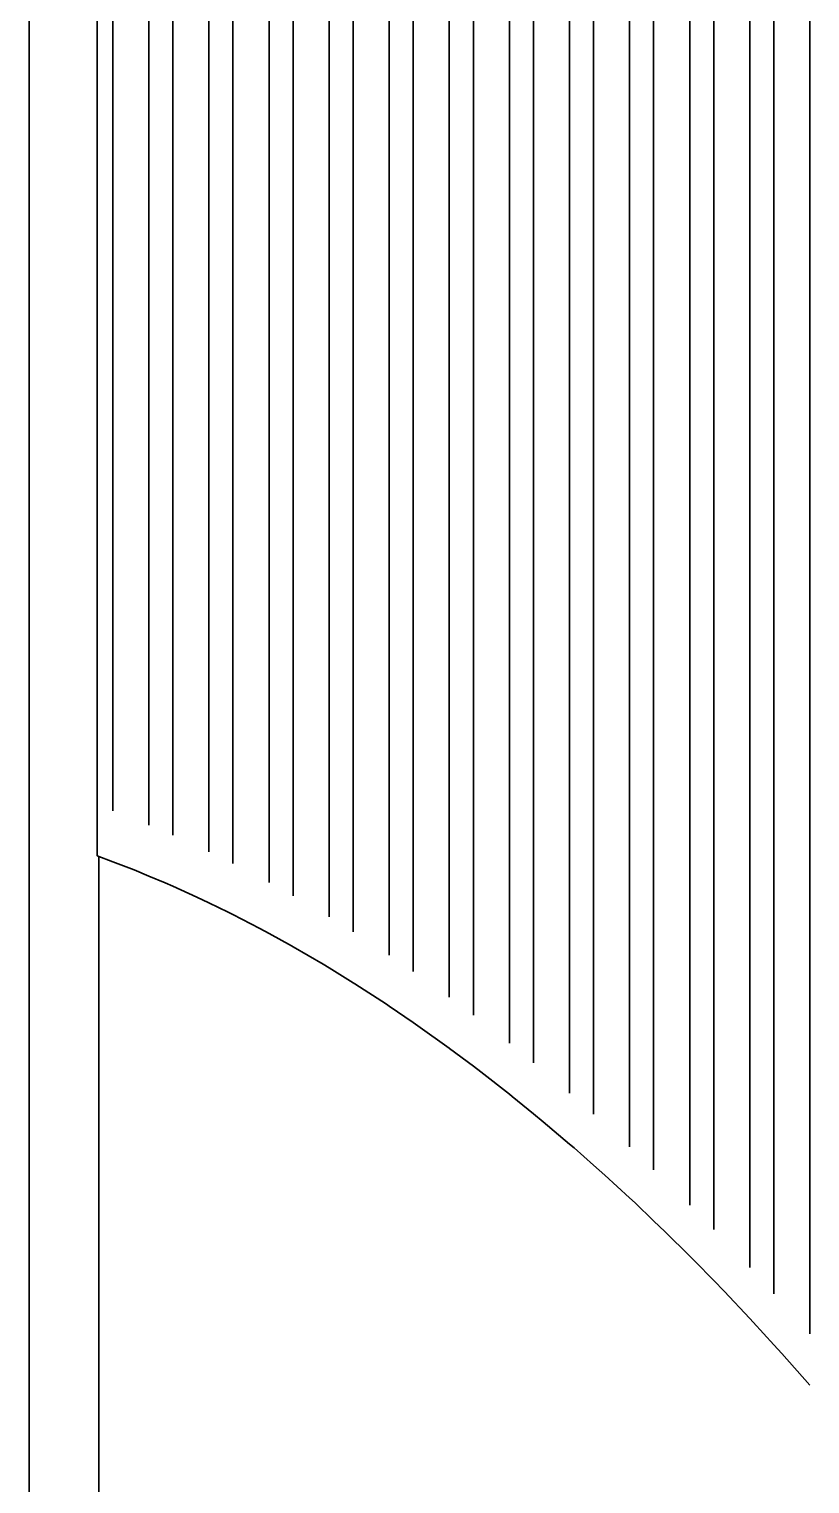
# Model space of a CAD drawing. Header units: millimetres. Extents: x 101 to 1819, y 134 to 1482.
# Drawn here: x 1247 to 1292.9, y 257.1 to 342.7 of the extents above; entities that cross this region are included whole.
import ezdxf

# ---------------------------------------------------------------- set-up
doc = ezdxf.new("R2010")
doc.units = ezdxf.units.MM
doc.layers.add('1', color=7, linetype='Continuous', lineweight=18)

msp = doc.modelspace()

# ---------------------------------------------------------------- linework, layer by layer
at = {"layer": '1', "color": 0, "linetype": 'Continuous', "lineweight": 35}
for p, q in [((1292.943, 405.545), (1292.943, 265.918)), ((1290.822, 404.499), (1290.822, 268.285)), ((1289.408, 403.801), (1289.408, 269.825)), ((1287.286, 402.757), (1287.286, 272.06)), ((1285.872, 402.062), (1285.872, 273.503)), ((1283.751, 401.017), (1283.751, 275.58)), ((1282.337, 400.321), (1282.337, 276.921)), ((1280.215, 399.277), (1280.215, 278.849)), ((1278.801, 398.433), (1278.801, 280.093)), ((1276.68, 396.523), (1276.68, 281.876)), ((1275.265, 395.253), (1275.265, 283.027)), ((1273.144, 393.593), (1273.144, 284.67)), ((1271.73, 392.78), (1271.73, 285.731)), ((1269.609, 391.554), (1269.609, 287.243)), ((1268.194, 390.737), (1268.194, 288.207)), ((1266.073, 389.513), (1266.073, 289.589)), ((1264.659, 388.696), (1264.659, 290.459)), ((1262.537, 380.015), (1262.537, 291.705)), ((1261.123, 378.667), (1261.123, 292.484)), ((1259.002, 372.462), (1259.002, 293.591)), ((1257.588, 369.978), (1257.588, 294.283)), ((1255.466, 367.418), (1255.466, 295.258)), ((1254.052, 365.866), (1254.052, 295.86)), ((1251.931, 363.656), (1251.931, 296.704)), ((1251.012, 294.055), (1251.012, 362.769)), ((1247.01, 360.232), (1247.01, 241.024)), ((1251.012, 294.055), (1251.931, 293.703)), ((1251.111, 294.019), (1251.111, 247.309)), ((1251.931, 293.702), (1253.184, 293.221)), ((1253.184, 293.221), (1254.052, 292.86)), ((1254.052, 292.86), (1255.023, 292.456)), ((1255.023, 292.456), (1255.466, 292.257)), ((1255.466, 292.257), (1256.87, 291.627)), ((1256.87, 291.627), (1257.588, 291.281)), ((1257.588, 291.281), (1258.722, 290.735)), ((1258.722, 290.735), (1259.002, 290.591)), ((1259.002, 290.591), (1260.579, 289.779)), ((1260.579, 289.779), (1261.123, 289.481)), ((1261.123, 289.481), (1262.439, 288.76)), ((1262.439, 288.76), (1262.538, 288.703)), ((1262.537, 288.703), (1264.302, 287.676)), ((1264.302, 287.676), (1264.659, 287.456)), ((1264.659, 287.457), (1266.073, 286.586)), ((1266.073, 286.586), (1266.165, 286.529)), ((1266.165, 286.529), (1268.027, 285.32)), ((1268.027, 285.32), (1268.194, 285.206)), ((1268.194, 285.206), (1269.609, 284.24)), ((1269.609, 284.24), (1269.886, 284.051)), ((1269.886, 284.051), (1271.73, 282.73)), ((1271.73, 282.73), (1271.74, 282.723)), ((1271.74, 282.723), (1273.144, 281.67)), ((1273.144, 281.67), (1273.587, 281.338)), ((1273.587, 281.338), (1275.265, 280.024)), ((1275.265, 280.024), (1275.426, 279.898)), ((1275.426, 279.898), (1276.68, 278.875)), ((1276.68, 278.875), (1277.254, 278.406)), ((1277.254, 278.406), (1278.801, 277.09)), ((1278.801, 277.09), (1279.07, 276.861)), ((1279.07, 276.861), (1280.215, 275.848)), ((1280.215, 275.848), (1280.871, 275.267)), ((1280.871, 275.267), (1282.336, 273.919)), ((1282.337, 273.919), (1282.656, 273.625)), ((1282.656, 273.625), (1283.751, 272.579)), ((1283.751, 272.579), (1284.423, 271.937)), ((1284.423, 271.937), (1285.872, 270.5)), ((1285.872, 270.5), (1286.169, 270.205)), ((1286.169, 270.205), (1287.286, 269.057)), ((1287.286, 269.057), (1287.896, 268.43)), ((1287.896, 268.43), (1289.408, 266.825)), ((1289.408, 266.825), (1289.604, 266.617)), ((1289.604, 266.617), (1290.822, 265.284)), ((1290.822, 265.284), (1291.294, 264.767)), ((1291.294, 264.767), (1292.943, 262.914))]:
    msp.add_line(p, q, dxfattribs=at)

doc.saveas('drawing.dxf')
